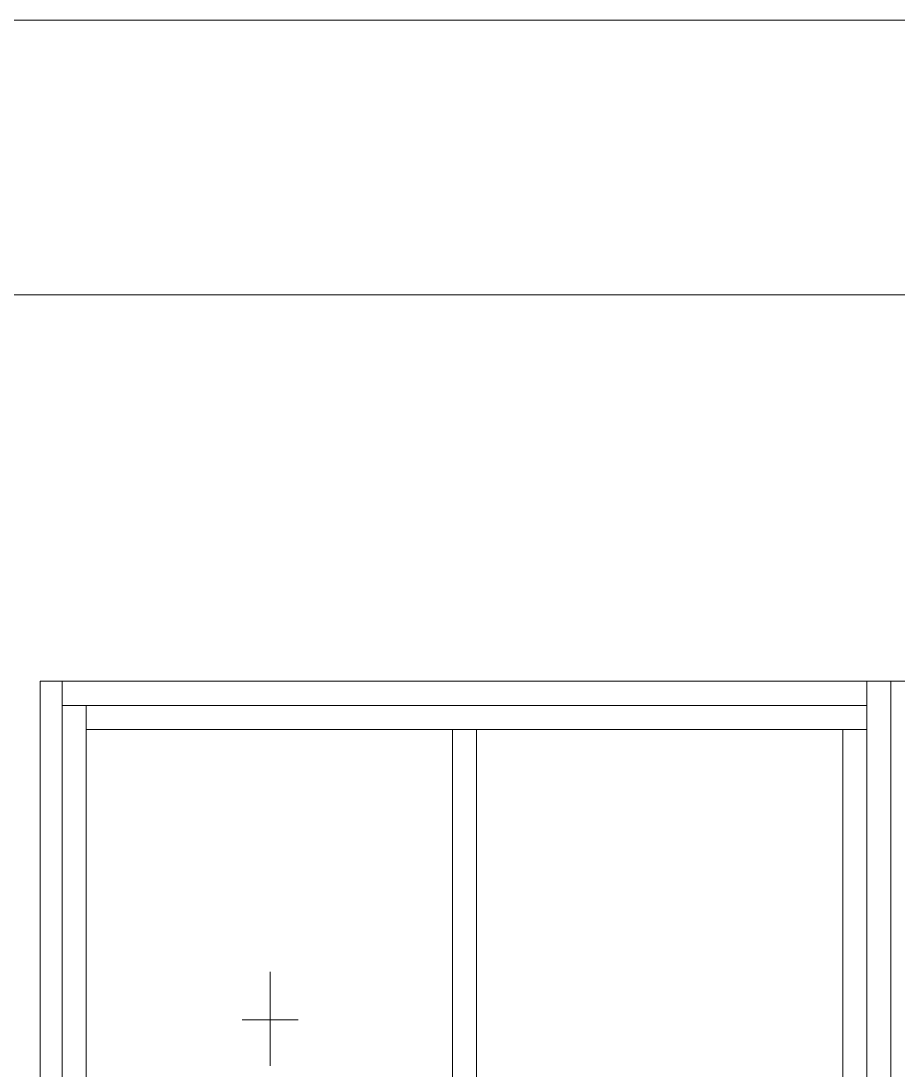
# Model space of a CAD drawing. Header units: millimetres. Extents: x -136833 to 49383, y -8033 to 344618.
# Drawn here: x -77155 to -75301, y 9322 to 11541 of the extents above; entities that cross this region are included whole.
import ezdxf

# ---------------------------------------------------------------- set-up
doc = ezdxf.new("R2010")
doc.units = ezdxf.units.MM
doc.layers.add('PDF _Геометрия', color=7, linetype='Continuous', true_color=0x1d1d1d)

msp = doc.modelspace()

# ---------------------------------------------------------------- linework, layer by layer
at = {"layer": 'PDF _Геометрия', "color": 7, "lineweight": 9}
for points in [[(-77398.8, 10962.5), (-72446.1, 10962.5), (-72446.1, 11542.5), (-77398.8, 11542.5)], [(-77398.8, 10962.5), (-77398.8, 7444.9), (-77115.2, 7444.9), (-77115.2, 10145.6), (-75316.2, 10145.6), (-75316.2, 7444.9), (-74245.2, 7444.9), (-74245.2, 10145.6), (-72446.1, 10145.6), (-72446.1, 10962.5)], [(-77017.9, 10044), (-77017.9, 10094.8), (-76217.8, 10094.8), (-75392.4, 10094.8), (-75367, 10094.8), (-75367, 10145.6), (-75392.4, 10145.6), (-76217.8, 10145.6), (-77043.3, 10145.6), (-77068.7, 10145.6), (-77068.7, 10094.8), (-77043.3, 10094.8), (-76217.8, 10094.8), (-75367, 10094.8), (-75367, 10044), (-76217.8, 10044)], [(-75316.2, 7521.1), (-75316.2, 7444.9), (-75367, 7444.9), (-75367, 7521.1), (-75367, 8795.2), (-75367, 10069.4), (-75367, 10145.6), (-75316.2, 10145.6), (-75316.2, 10069.4), (-75316.2, 8795.2)]]:
    msp.add_lwpolyline(points, close=True, dxfattribs=at)
for points in [[(-74541.5, 10962.5), (-76073.9, 10962.5), (-75125.7, 10962.5), (-75125.7, 10666.2), (-74325.6, 10666.2)], [(-77115.2, 8795.2), (-77115.2, 10069.4), (-77115.2, 10145.6), (-77068.7, 10145.6), (-77068.7, 10069.4), (-77068.7, 8795.2)], [(-76107.8, 10145.6), (-75938.4, 10145.6), (-75117.2, 10145.6), (-75117.2, 9845), (-74317.2, 9845)], [(-77017.9, 8795.2), (-77017.9, 10069.4), (-77017.9, 10094.8), (-77068.7, 10094.8), (-77068.7, 10069.4), (-77068.7, 8795.2)], [(-77026.3, 7495.7), (-77017.9, 7495.7), (-76243.2, 7495.7), (-76243.2, 8795.2), (-76243.2, 10044), (-76192.4, 10044), (-76192.4, 8795.2), (-76192.4, 7495.7), (-76192.4, 7546.5), (-75417.8, 7546.5), (-75417.8, 7495.7), (-76192.4, 7495.7), (-75417.8, 7495.7), (-75405.1, 7495.7)], [(-75367, 8795.2), (-75367, 10044), (-75417.8, 10044), (-75417.8, 8795.2)], [(-76628.4, 9531.8), (-76628.4, 9332.8)], [(-76569.2, 9430.2), (-76687.7, 9430.2)]]:
    msp.add_lwpolyline(points, dxfattribs=at)

doc.saveas('drawing.dxf')
